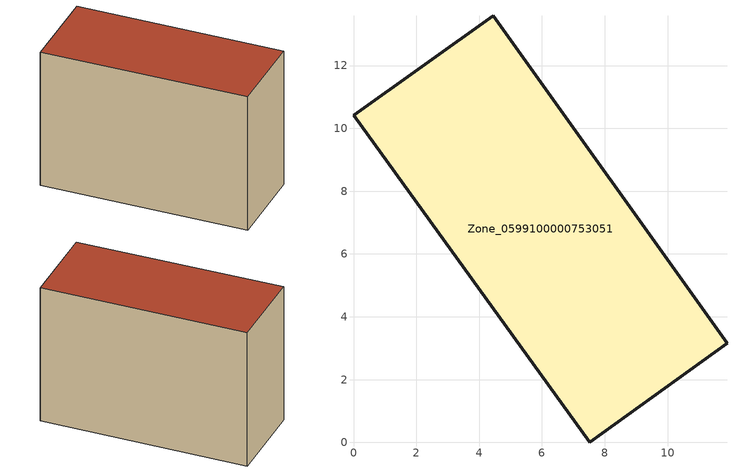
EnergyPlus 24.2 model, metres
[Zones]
Zone_0599100000753051
 floor ground (C_G): 0,10.41 4.44,13.59 11.89,3.16 7.51,0 z0
 wall outside (C_F): 4.44,13.59 0,10.41 7.51,0 11.89,3.16 4.44,13.59 z0:8.94
 roof outside (C_R): 7.51,0 11.89,3.16 4.44,13.59 0,10.41 z8.94
[BUILDING]
Pand.0599100000753051: North Axis=0; Terrain=City; Loads Convergence Tolerance Value=0.04; Temperature Convergence Tolerance Value=0.4; Solar Distribution=FullExterior; Maximum Number of Warmup Days=25; Minimum Number of Warmup Days=1
[Site:Location]
Rotterdam.The.Hague.AP_ZH_NLD Design_Conditions: Latitude=51.96; Longitude=4.45; Time Zone=1; Elevation=-4.5
[SITE:GROUNDTEMPERATURE:BUILDINGSURFACE]
18, 18, 18, 18, 18, 18, 18, 18, 18, 18, 18, 18
[MATERIAL] Thermal Absorptance=0.9; Solar Absorptance=0.7; Visible Absorptance=0.7
Name | Roughness | Thickness | Conductivity | Density | Specific Heat
G.TI.2006-2014 | MediumSmooth | 0.15 | 0.06 | 540 | 1210
F.TI.2006-2014 | Rough | 0.3 | 0.12 | 1920 | 840
R.TI.2006-2014 | MediumRough | 0.2 | 0.08 | 1500 | 1000
[CONSTRUCTION]
C_G: G.TI.2006-2014
C_F: F.TI.2006-2014
C_R: R.TI.2006-2014
[ZONE]
Zone_0599100000753051: Type=1; Multiplier=1; Ceiling Height=Autocalculate; Volume=Autocalculate; Floor Area=autocalculate; Part of Total Floor Area=Yes
[ZONEINFILTRATION:DESIGNFLOWRATE]
Infil_Zone_0599100000753051: Zone or ZoneList or Space or SpaceList=Zone_0599100000753051; Schedule=AlwaysOn; Design Flow Rate Calculation Method=Flow/Area; Flow Rate per Floor Area=0.0015; Constant Term Coefficient=1; Temperature Term Coefficient=0; Velocity Term Coefficient=0; Velocity Squared Term Coefficient=0
[HVACTEMPLATE:ZONE:IDEALLOADSAIRSYSTEM]
Zone_0599100000753051: Maximum Heating Supply Air Temperature=50; Minimum Cooling Supply Air Temperature=13; Maximum Heating Supply Air Humidity Ratio=0.0156; Minimum Cooling Supply Air Humidity Ratio=0.0077; Heating Limit=NoLimit; Cooling Limit=NoLimit; Dehumidification Control Type=ConstantSensibleHeatRatio; Cooling Sensible Heat Ratio=0.7; Dehumidification Setpoint=60; Humidification Control Type=None; Humidification Setpoint=30; Outdoor Air Method=None; Outdoor Air Flow Rate per Person=0.00944; Outdoor Air Flow Rate per Zone Floor Area=0; Outdoor Air Flow Rate per Zone=0; Demand Controlled Ventilation Type=None; Outdoor Air Economizer Type=NoEconomizer; Heat Recovery Type=None; Sensible Heat Recovery Effectiveness=0.7; Latent Heat Recovery Effectiveness=0.65
[ZONECONTROL:THERMOSTAT]
ThermostatControl_Zone_0599100000753051: Zone or ZoneList=Zone_0599100000753051; Control Type Schedule=DualSetpointControlType; Control 1=Thermostat_Zone_0599100000753051; Temperature Difference Between Cutout And Setpoint=0
[THERMOSTATSETPOINT:DUALSETPOINT]
Thermostat_Zone_0599100000753051: Heating Setpoint Temperature Schedule=HeatingSetpoint_Zone_0599100000753051; Cooling Setpoint Temperature Schedule=CoolingSetpoint_Zone_0599100000753051
[SCHEDULE:COMPACT]
HeatingSetpoint_Zone_0599100000753051: Through: 12/31, For: AllDays, Until: 24:00, 21
CoolingSetpoint_Zone_0599100000753051: Through: 12/31, For: AllDays, Until: 24:00, 24
DualSetpointControlType: Through: 12/31, For: AllDays, Until: 24:00, 4
AlwaysOn: Through: 12/31, For: AllDays, Until: 24:00, 1
